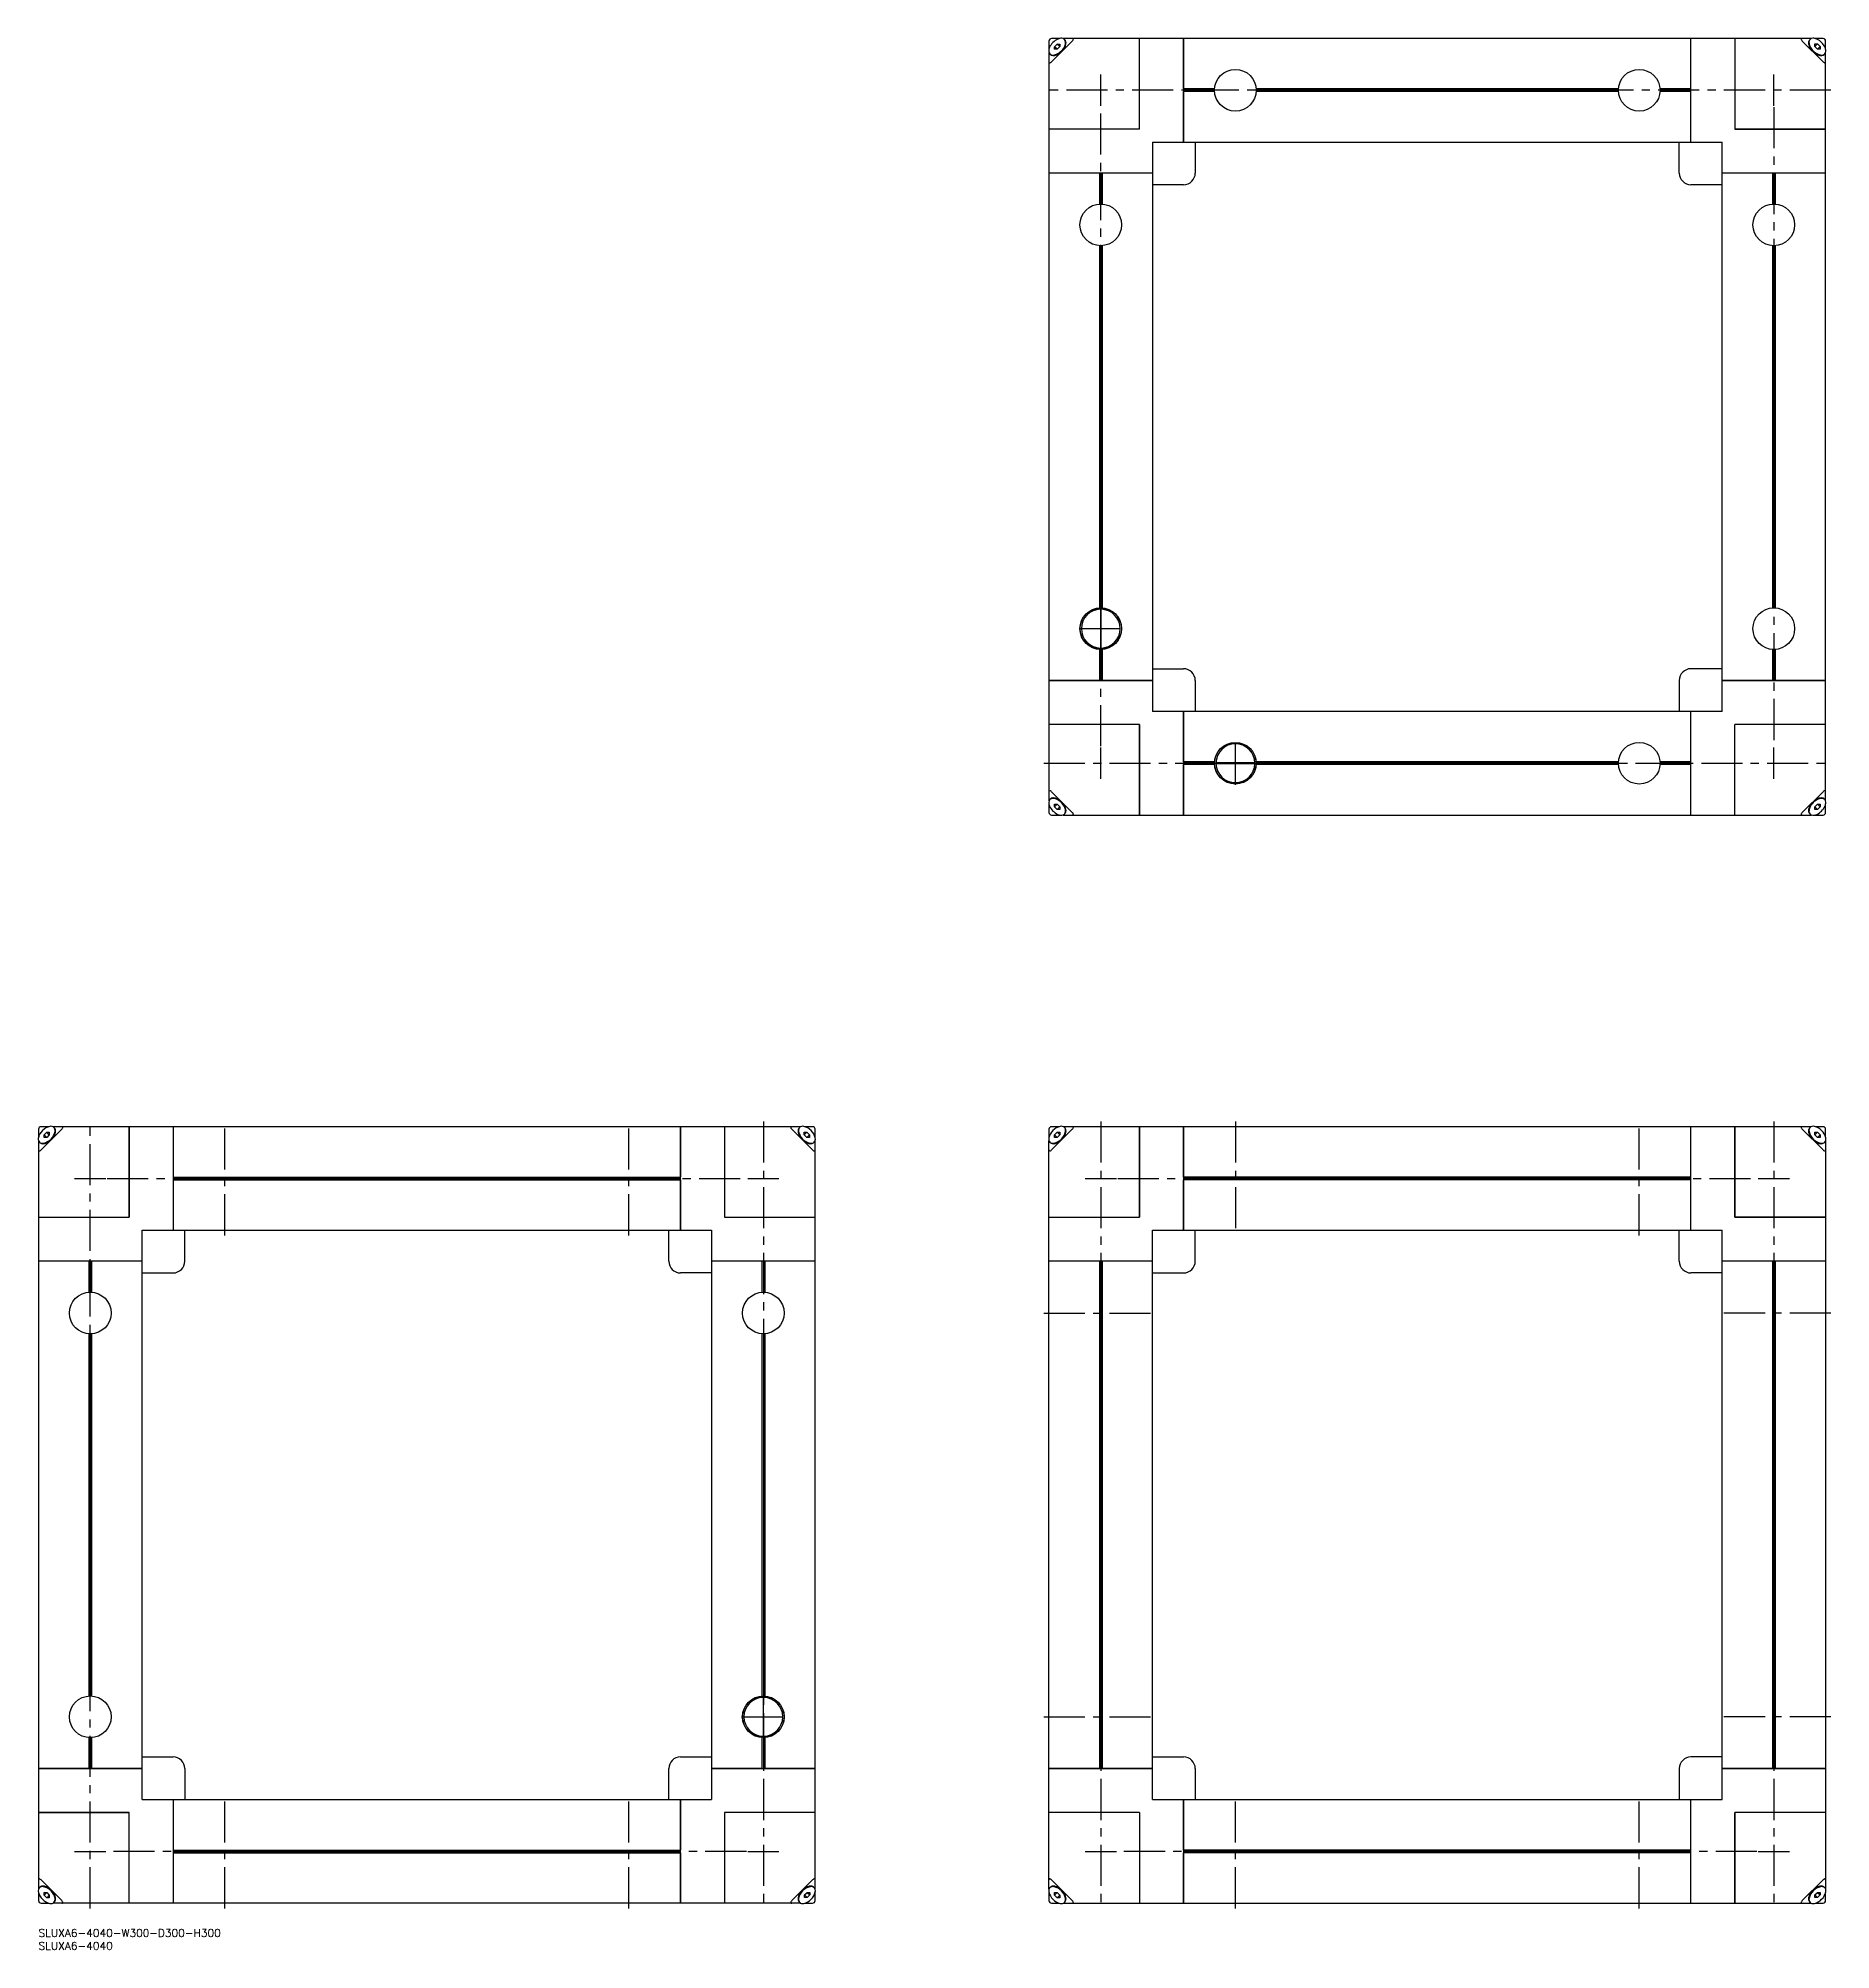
# Model space of a CAD drawing. Extents: x 0 to 692, y -8 to 731.
import ezdxf

# ---------------------------------------------------------------- set-up
doc = ezdxf.new("R2010")
doc.units = 0
doc.header["$LTSCALE"] = 0.5
doc.linetypes.add('CENTER', pattern=[50.8, 31.75, -6.35, 6.35, -6.35])
for name, color, linetype in [('MSM_CENTER', 1, 'CENTER'), ('MSM_CONTINUOUS', 7, 'CONTINUOUS'), ('MSM_PART_NUMBER', 7, 'CONTINUOUS')]:
    doc.layers.add(name, color=color, linetype=linetype)
doc.styles.get("Standard").update_dxf_attribs({"font": 'txt.shx', "height": 3, "bigfont": 'bigfont.shx'})

msp = doc.modelspace()

# ---------------------------------------------------------------- linework, layer by layer
at = {"layer": 'MSM_CENTER'}
for p, q in [((410.34, 704.38), (410.34, 716.45)), ((670.34, 704.38), (670.34, 716.45)), ((692.34, 710.41), (388.34, 710.41)), ((410.34, 456.96), (410.34, 703.86)), ((670.34, 703.86), (670.34, 456.96)), ((401.94, 502.41), (418.74, 502.41)), ((462.34, 442.01), (462.34, 458.81)), ((410.34, 444.38), (410.34, 456.45)), ((670.34, 444.38), (670.34, 456.45)), ((388.34, 450.41), (692.34, 450.41)), ((20, 8), (20, 312)), ((72, 268), (72, 312)), ((228, 268), (228, 312)), ((280, 312), (280, 8)), ((410.34, 312), (410.34, 8)), ((462.34, 312), (462.34, 268)), ((618.34, 268), (618.34, 312)), ((670.34, 312), (670.34, 8)), ((13.96, 290), (26.04, 290)), ((26.55, 290), (273.45, 290)), ((273.96, 290), (286.04, 290)), ((404.3, 290), (416.37, 290)), ((416.89, 290), (663.79, 290)), ((664.3, 290), (676.37, 290)), ((388.34, 238), (432.34, 238)), ((692.34, 238), (648.34, 238)), ((271.6, 82), (288.4, 82)), ((388.34, 82), (432.34, 82)), ((692.34, 82), (648.34, 82)), ((72, 8), (72, 52)), ((228, 8), (228, 52)), ((462.34, 8), (462.34, 52)), ((618.34, 8), (618.34, 52)), ((13.96, 30), (26.04, 30)), ((273.45, 30), (26.55, 30)), ((273.96, 30), (286.04, 30)), ((404.3, 30), (416.37, 30)), ((663.79, 30), (416.89, 30)), ((664.3, 30), (676.37, 30))]:
    msp.add_line(p, q, dxfattribs=at)
at = {"layer": 'MSM_CONTINUOUS'}
for p, q in [((390.34, 729.41), (390.34, 726.35)), ((390.34, 724.96), (390.34, 435.89)), ((394.4, 730.41), (391.34, 730.41)), ((391.34, 721.41), (399.34, 729.41)), ((392.24, 724.03), (393.55, 724.21)), ((392.48, 727.25), (393.5, 728.27)), ((393.49, 726.24), (392.48, 727.25)), ((392.48, 726.23), (392.48, 727.25)), ((393.49, 726.24), (392.48, 726.23)), ((394.51, 727.26), (393.49, 726.24)), ((394.51, 727.26), (393.5, 728.27)), ((393.5, 728.27), (394.52, 728.27)), ((394.52, 728.27), (394.51, 727.26)), ((684.86, 730.41), (395.81, 730.41)), ((396.54, 727.19), (396.73, 728.55)), ((425.34, 695.41), (425.34, 730.41)), ((425.34, 695.41), (425.34, 730.41)), ((442.34, 730.41), (442.34, 690.41)), ((442.34, 710.93), (442.34, 730.41)), ((638.34, 690.41), (638.34, 730.41)), ((638.34, 710.93), (638.34, 730.41)), ((655.34, 730.41), (655.34, 695.41)), ((655.34, 730.41), (655.34, 695.41)), ((681.34, 729.41), (689.34, 721.41)), ((683.95, 728.51), (684.14, 727.17)), ((686.16, 727.29), (687.18, 728.31)), ((686.16, 727.28), (686.16, 728.31)), ((686.16, 728.31), (687.18, 728.31)), ((687.17, 726.26), (686.16, 727.28)), ((689.34, 730.41), (686.28, 730.41)), ((687.04, 724.25), (688.37, 724.04)), ((687.17, 726.27), (688.2, 727.28)), ((688.19, 726.26), (687.17, 726.26)), ((687.18, 728.31), (688.2, 727.28)), ((688.2, 727.28), (688.19, 726.26)), ((690.34, 726.36), (690.34, 729.41)), ((690.34, 435.89), (690.34, 724.94)), ((454.3, 710.93), (442.34, 710.93)), ((454.29, 710.41), (442.34, 710.41)), ((442.34, 690.41), (442.34, 709.89)), ((454.3, 709.89), (442.34, 709.89)), ((610.3, 710.93), (470.37, 710.93)), ((610.3, 709.89), (470.37, 709.89)), ((610.29, 710.41), (470.39, 710.41)), ((638.34, 710.93), (626.37, 710.93)), ((638.34, 709.89), (626.37, 709.89)), ((638.34, 710.41), (626.39, 710.41)), ((638.34, 690.41), (638.34, 709.89)), ((425.34, 695.41), (390.34, 695.41)), ((425.34, 695.41), (390.34, 695.41)), ((655.34, 695.41), (690.34, 695.41)), ((690.34, 695.41), (655.34, 695.41)), ((430.34, 690.41), (650.34, 690.41)), ((430.34, 690.41), (430.34, 470.41)), ((446.84, 690.41), (446.84, 678.41)), ((633.84, 678.41), (633.84, 690.41)), ((650.34, 470.41), (650.34, 690.41)), ((409.82, 678.41), (390.34, 678.41)), ((430.34, 678.41), (390.34, 678.41)), ((409.82, 678.41), (409.82, 666.45)), ((410.34, 678.41), (410.34, 666.46)), ((430.34, 678.41), (410.86, 678.41)), ((410.86, 678.41), (410.86, 666.45)), ((442.34, 673.91), (430.34, 673.91)), ((650.34, 673.91), (638.34, 673.91)), ((669.82, 678.41), (650.34, 678.41)), ((690.34, 678.41), (650.34, 678.41)), ((669.82, 678.41), (669.82, 666.45)), ((670.34, 678.41), (670.34, 666.46)), ((690.34, 678.41), (670.86, 678.41)), ((670.86, 678.41), (670.86, 666.45)), ((409.82, 650.38), (409.82, 510.45)), ((410.34, 650.36), (410.34, 510.46)), ((410.86, 650.38), (410.86, 510.45)), ((669.82, 650.38), (669.82, 510.45)), ((670.34, 650.36), (670.34, 510.46)), ((670.86, 650.38), (670.86, 510.45)), ((410.24, 510.11), (410.24, 494.71)), ((410.44, 494.71), (410.44, 510.11)), ((409.82, 494.38), (409.82, 482.41)), ((410.34, 494.36), (410.34, 482.41)), ((410.86, 494.38), (410.86, 482.41)), ((669.82, 494.38), (669.82, 482.41)), ((670.34, 494.36), (670.34, 482.41)), ((670.86, 494.38), (670.86, 482.41)), ((390.34, 482.41), (430.34, 482.41)), ((409.82, 482.41), (390.34, 482.41)), ((430.34, 482.41), (410.86, 482.41)), ((430.34, 486.91), (442.34, 486.91)), ((446.84, 482.41), (446.84, 470.41)), ((633.84, 482.41), (633.84, 470.41)), ((650.34, 486.91), (638.34, 486.91)), ((650.34, 482.41), (690.34, 482.41)), ((669.82, 482.41), (650.34, 482.41)), ((690.34, 482.41), (670.86, 482.41)), ((425.34, 465.41), (390.34, 465.41)), ((425.34, 465.41), (390.34, 465.41)), ((425.34, 465.41), (425.34, 430.41)), ((425.34, 430.41), (425.34, 465.41)), ((650.34, 470.41), (430.34, 470.41)), ((442.34, 470.41), (442.34, 430.41)), ((442.34, 450.93), (442.34, 470.41)), ((638.34, 450.93), (638.34, 470.41)), ((638.34, 430.41), (638.34, 470.41)), ((655.34, 430.41), (655.34, 465.41)), ((690.34, 465.41), (655.34, 465.41)), ((655.34, 430.41), (655.34, 465.41)), ((690.34, 465.41), (655.34, 465.41)), ((454.3, 450.93), (442.34, 450.93)), ((470.04, 450.51), (454.64, 450.51)), ((610.3, 450.93), (470.37, 450.93)), ((638.34, 450.93), (626.37, 450.93)), ((454.29, 450.41), (442.34, 450.41)), ((442.34, 430.41), (442.34, 449.89)), ((454.3, 449.89), (442.34, 449.89)), ((454.64, 450.31), (470.04, 450.31)), ((610.3, 449.89), (470.37, 449.89)), ((610.29, 450.41), (470.39, 450.41)), ((638.34, 449.89), (626.37, 449.89)), ((638.34, 450.41), (626.39, 450.41)), ((638.34, 430.41), (638.34, 449.89)), ((399.34, 431.41), (391.34, 439.41)), ((393.55, 436.62), (392.24, 436.8)), ((689.34, 439.41), (681.34, 431.41)), ((688.37, 436.79), (687.04, 436.58)), ((390.34, 434.47), (390.34, 431.41)), ((391.34, 430.41), (394.4, 430.41)), ((393.49, 434.59), (392.48, 433.58)), ((392.48, 433.58), (392.48, 434.59)), ((392.48, 434.59), (393.49, 434.59)), ((393.5, 432.56), (392.48, 433.58)), ((393.49, 434.59), (394.51, 433.57)), ((394.51, 433.57), (393.5, 432.56)), ((394.52, 432.55), (393.5, 432.56)), ((394.51, 433.57), (394.52, 432.55)), ((395.81, 430.41), (684.86, 430.41)), ((396.73, 432.28), (396.54, 433.64)), ((684.14, 433.65), (683.95, 432.31)), ((686.16, 433.54), (687.17, 434.57)), ((686.16, 432.52), (686.16, 433.54)), ((686.16, 433.53), (687.18, 432.52)), ((687.18, 432.52), (686.16, 432.52)), ((686.28, 430.41), (689.34, 430.41)), ((687.17, 434.57), (688.19, 434.57)), ((687.17, 434.56), (688.2, 433.54)), ((688.2, 433.54), (687.18, 432.52)), ((688.19, 434.57), (688.2, 433.54)), ((690.34, 431.41), (690.34, 434.47)), ((0, 309), (0, 305.92)), ((0, 304.58), (0, 15.41)), ((3.95, 310), (1, 310)), ((1, 301), (9, 309)), ((1.96, 303.63), (3.29, 303.84)), ((2.14, 306.87), (3.16, 307.9)), ((3.17, 305.85), (2.14, 306.87)), ((2.14, 305.85), (2.14, 306.87)), ((3.16, 305.85), (2.14, 305.85)), ((4.18, 306.88), (3.16, 307.9)), ((3.16, 307.9), (4.18, 307.9)), ((4.18, 306.87), (3.16, 305.85)), ((4.18, 307.9), (4.18, 306.87)), ((294.45, 310), (5.56, 310)), ((6.19, 306.76), (6.39, 308.1)), ((35, 310), (35, 275)), ((35, 275), (35, 310)), ((52, 310), (52, 290.52)), ((52, 310), (52, 270)), ((248, 270), (248, 310)), ((248, 310), (248, 290.52)), ((265, 310), (265, 275)), ((265, 310), (265, 275)), ((291, 309), (299, 301)), ((293.61, 308.1), (293.81, 306.76)), ((295.82, 306.88), (296.84, 307.9)), ((295.82, 306.87), (295.82, 307.9)), ((295.82, 307.9), (296.84, 307.9)), ((296.84, 305.85), (295.82, 306.87)), ((299, 310), (296.05, 310)), ((296.71, 303.84), (298.04, 303.63)), ((296.83, 305.85), (297.86, 306.87)), ((296.84, 307.9), (297.86, 306.87)), ((297.86, 305.85), (296.84, 305.85)), ((297.86, 306.87), (297.86, 305.85)), ((300, 305.92), (300, 309)), ((300, 15.42), (300, 304.59)), ((390.34, 309), (390.34, 305.92)), ((390.34, 15.45), (390.34, 304.58)), ((394.29, 310), (391.34, 310)), ((391.34, 301), (399.34, 309)), ((392.3, 303.63), (393.63, 303.84)), ((392.48, 306.87), (393.49, 307.9)), ((393.51, 305.85), (392.48, 306.87)), ((392.48, 305.85), (392.48, 306.87)), ((393.5, 305.85), (392.48, 305.85)), ((394.52, 306.88), (393.49, 307.9)), ((393.49, 307.9), (394.51, 307.9)), ((394.52, 306.87), (393.5, 305.85)), ((394.51, 307.9), (394.52, 306.87)), ((684.78, 310), (395.89, 310)), ((396.53, 306.76), (396.73, 308.1)), ((425.34, 310), (425.34, 275)), ((425.34, 275), (425.34, 310)), ((442.34, 310), (442.34, 270)), ((442.34, 290.52), (442.34, 310)), ((638.34, 290.52), (638.34, 310)), ((638.34, 270), (638.34, 310)), ((655.34, 275), (655.34, 310)), ((655.34, 310), (655.34, 275)), ((681.34, 309), (689.34, 301)), ((683.95, 308.1), (684.14, 306.76)), ((686.16, 306.88), (687.18, 307.9)), ((686.16, 306.87), (686.16, 307.9)), ((686.16, 307.9), (687.18, 307.9)), ((687.17, 305.85), (686.16, 306.87)), ((689.34, 310), (686.39, 310)), ((687.04, 303.84), (688.37, 303.63)), ((687.17, 305.85), (688.2, 306.87)), ((688.19, 305.85), (687.17, 305.85)), ((687.18, 307.9), (688.2, 306.87)), ((688.2, 306.87), (688.19, 305.85)), ((690.34, 305.92), (690.34, 309)), ((690.34, 304.55), (690.34, 15.42)), ((52, 290.52), (248, 290.52)), ((52, 290), (248, 290)), ((52, 289.48), (52, 270)), ((52, 289.48), (248, 289.48)), ((248, 289.48), (248, 270)), ((638.34, 290.52), (442.34, 290.52)), ((638.34, 290), (442.34, 290)), ((442.34, 270), (442.34, 289.48)), ((638.34, 289.48), (442.34, 289.48)), ((638.34, 270), (638.34, 289.48)), ((0, 275), (35, 275)), ((0, 275), (35, 275)), ((265, 275), (300, 275)), ((265, 275), (300, 275)), ((390.34, 275), (425.34, 275)), ((390.34, 275), (425.34, 275)), ((690.34, 275), (655.34, 275)), ((655.34, 275), (690.34, 275)), ((40, 270), (260, 270)), ((40, 50), (40, 270)), ((56.5, 258), (56.5, 270)), ((243.5, 258), (243.5, 270)), ((260, 270), (260, 50)), ((430.34, 50), (430.34, 270)), ((430.34, 270), (650.34, 270)), ((446.84, 258), (446.84, 270)), ((633.84, 258), (633.84, 270)), ((650.34, 50), (650.34, 270)), ((19.48, 258), (0, 258)), ((40, 258), (0, 258)), ((19.48, 258), (19.48, 246.03)), ((20, 258), (20, 246.05)), ((40, 258), (20.52, 258)), ((20.52, 258), (20.52, 246.03)), ((40, 253.5), (52, 253.5)), ((260, 253.5), (248, 253.5)), ((279.48, 258), (260, 258)), ((300, 258), (260, 258)), ((279.48, 258), (279.48, 246.03)), ((280, 258), (280, 246.05)), ((300, 258), (280.52, 258)), ((280.52, 258), (280.52, 246.03)), ((409.82, 258), (390.34, 258)), ((430.34, 258), (390.34, 258)), ((409.82, 258), (409.82, 62)), ((410.34, 258), (410.34, 62)), ((430.34, 258), (410.86, 258)), ((410.86, 258), (410.86, 62)), ((430.34, 253.5), (442.34, 253.5)), ((650.34, 253.5), (638.34, 253.5)), ((669.82, 258), (650.34, 258)), ((690.34, 258), (650.34, 258)), ((669.82, 258), (669.82, 62)), ((670.34, 258), (670.34, 62)), ((690.34, 258), (670.86, 258)), ((670.86, 258), (670.86, 62)), ((19.48, 229.97), (19.48, 90.03)), ((20, 229.95), (20, 90.05)), ((20.52, 229.97), (20.52, 90.03)), ((279.48, 229.97), (279.48, 90.03)), ((280, 229.95), (280, 90.05)), ((280.52, 229.97), (280.52, 90.03)), ((279.9, 89.7), (279.9, 74.3)), ((280.1, 74.3), (280.1, 89.7)), ((19.48, 73.97), (19.48, 62)), ((20, 73.95), (20, 62)), ((20.52, 73.97), (20.52, 62)), ((279.48, 73.97), (279.48, 62)), ((280, 73.95), (280, 62)), ((280.52, 73.97), (280.52, 62)), ((40, 66.5), (52, 66.5)), ((248, 66.5), (260, 66.5)), ((430.34, 66.5), (442.34, 66.5)), ((650.34, 66.5), (638.34, 66.5)), ((0, 62), (40, 62)), ((19.48, 62), (0, 62)), ((40, 62), (20.52, 62)), ((56.5, 62), (56.5, 50)), ((243.5, 50), (243.5, 62)), ((260, 62), (300, 62)), ((279.48, 62), (260, 62)), ((300, 62), (280.52, 62)), ((390.34, 62), (430.34, 62)), ((409.82, 62), (390.34, 62)), ((430.34, 62), (410.86, 62)), ((446.84, 62), (446.84, 50)), ((633.84, 62), (633.84, 50)), ((650.34, 62), (690.34, 62)), ((669.82, 62), (650.34, 62)), ((690.34, 62), (670.86, 62)), ((35, 45), (0, 45)), ((0, 45), (35, 45)), ((35, 10), (35, 45)), ((35, 10), (35, 45)), ((40, 50), (260, 50)), ((52, 50), (52, 30.52)), ((52, 50), (52, 10)), ((248, 10), (248, 50)), ((248, 50), (248, 30.52)), ((300, 45), (265, 45)), ((265, 45), (265, 10)), ((265, 45), (265, 10)), ((300, 45), (265, 45)), ((425.34, 45), (390.34, 45)), ((425.34, 45), (390.34, 45)), ((425.34, 45), (425.34, 10)), ((425.34, 45), (425.34, 10)), ((430.34, 50), (650.34, 50)), ((442.34, 50), (442.34, 10)), ((442.34, 30.52), (442.34, 50)), ((638.34, 30.52), (638.34, 50)), ((638.34, 10), (638.34, 50)), ((655.34, 10), (655.34, 45)), ((690.34, 45), (655.34, 45)), ((690.34, 45), (655.34, 45)), ((655.34, 45), (655.34, 10)), ((52, 30.52), (248, 30.52)), ((52, 30), (248, 30)), ((638.34, 30.52), (442.34, 30.52)), ((638.34, 30), (442.34, 30)), ((52, 29.48), (52, 10)), ((52, 29.48), (248, 29.48)), ((248, 29.48), (248, 10)), ((442.34, 10), (442.34, 29.48)), ((638.34, 29.48), (442.34, 29.48)), ((638.34, 10), (638.34, 29.48)), ((9, 11), (1, 19)), ((3.29, 16.16), (1.96, 16.37)), ((299, 19), (291, 11)), ((298.1, 16.38), (296.78, 16.2)), ((399.34, 11), (391.34, 19)), ((393.63, 16.16), (392.3, 16.37)), ((689.34, 19), (681.34, 11)), ((688.44, 16.39), (687.1, 16.19)), ((0, 14.08), (0, 11)), ((1, 10), (3.95, 10)), ((3.17, 14.15), (2.14, 13.13)), ((2.14, 13.13), (2.14, 14.15)), ((2.14, 14.15), (3.16, 14.15)), ((3.16, 12.1), (2.14, 13.13)), ((3.16, 14.15), (4.18, 13.13)), ((4.18, 13.12), (3.16, 12.1)), ((4.18, 12.1), (3.16, 12.1)), ((4.18, 13.13), (4.18, 12.1)), ((294.44, 10), (5.56, 10)), ((6.39, 11.9), (6.19, 13.24)), ((293.84, 13.31), (293.62, 11.96)), ((295.85, 13.16), (296.87, 14.18)), ((295.85, 13.17), (296.87, 12.14)), ((295.85, 12.14), (295.85, 13.16)), ((296.87, 12.14), (295.85, 12.14)), ((296.05, 10), (299, 10)), ((296.87, 14.18), (297.9, 14.18)), ((297.9, 13.16), (296.87, 12.14)), ((296.88, 14.18), (297.9, 13.16)), ((297.9, 14.18), (297.9, 13.16)), ((300, 11), (300, 14.08)), ((390.34, 14.08), (390.34, 11)), ((391.34, 10), (394.29, 10)), ((393.51, 14.15), (392.48, 13.13)), ((392.48, 13.13), (392.48, 14.15)), ((392.48, 14.15), (393.5, 14.15)), ((393.49, 12.1), (392.48, 13.13)), ((394.52, 13.12), (393.49, 12.1)), ((394.51, 12.1), (393.49, 12.1)), ((393.5, 14.15), (394.52, 13.13)), ((394.52, 13.13), (394.51, 12.1)), ((395.89, 10), (684.78, 10)), ((396.73, 11.9), (396.53, 13.24)), ((684.17, 13.29), (683.97, 11.96)), ((686.18, 13.16), (687.21, 14.18)), ((686.18, 12.14), (686.18, 13.16)), ((687.21, 12.14), (686.18, 12.14)), ((686.19, 13.17), (687.21, 12.14)), ((686.39, 10), (689.34, 10)), ((687.21, 14.18), (688.23, 14.18)), ((688.23, 13.16), (687.21, 12.14)), ((687.22, 14.18), (688.23, 13.16)), ((688.23, 14.18), (688.23, 13.16)), ((690.34, 11), (690.34, 14.08))]:
    msp.add_line(p, q, dxfattribs=at)
for centre, radius in [((462.34, 710.41), 8.05), ((618.34, 710.41), 8.05), ((410.34, 658.41), 8.05), ((670.34, 658.41), 8.05), ((410.34, 502.41), 8.05), ((410.34, 502.41), 8), ((670.34, 502.41), 8.05), ((462.34, 450.41), 8.05), ((462.34, 450.41), 8), ((618.34, 450.41), 8.05), ((20, 238), 8.05), ((280, 238), 8.05), ((20, 82), 8.05), ((280, 82), 8.05), ((280, 82), 8)]:
    msp.add_circle(centre, radius, dxfattribs=at)
for centre, radius, start, end in [((393.69, 725.54), 3.45, 154.77675, 181.53686), ((391.7, 725.46), 1.46, 180.167, 269.833), ((391.34, 729.41), 1, 90, 180), ((396.52, 724.23), 6.57, 115.07125, 154.92875), ((391.93, 725.39), 1.55, 228.18405, 265.50314), ((391.79, 727.44), 3.45, 268.46314, 295.22325), ((392.06, 726.18), 2.34, 263.95241, 276.63944), ((391.94, 727.31), 3.48, 276.35849, 285.75714), ((391.59, 728.38), 4.61, 286.31151, 293.08711), ((390.47, 730.28), 6.57, 295.07125, 334.92875), ((391.33, 728.97), 5.25, 293.19987, 300.12053), ((395.21, 727.06), 3.45, 88.46314, 115.22325), ((390.9, 729.71), 6.11, 300.08972, 306.34767), ((390.53, 730.22), 6.74, 306.33348, 315.13375), ((395.29, 729.05), 1.46, 0.167, 89.833), ((390.56, 730.21), 6.71, 315.0414, 326.74609), ((391.82, 729.4), 5.21, 326.57478, 340.48499), ((393.31, 728.96), 3.45, 334.77675, 1.53686), ((395.43, 728.87), 1.48, 11.02704, 46.56353), ((393.5, 728.8), 3.43, 340.57442, 358.15072), ((394.79, 728.72), 2.13, 359.12896, 11.77048), ((399.34, 729.76), 0.656, 65.23925, 90.59443), ((397.9, 730.87), 2.05, 314.59071, 329.62167), ((399.5, 730.13), 0.254, 357.87993, 61.45915), ((399.13, 730.15), 0.624, 329.5409, 357.08243), ((681.18, 730.13), 0.254, 118.54085, 182.12007), ((681.55, 730.15), 0.624, 182.91757, 210.4591), ((682.77, 730.87), 2.05, 210.37833, 225.40929), ((681.33, 729.76), 0.656, 89.40557, 114.76075), ((685.88, 728.72), 2.13, 168.22952, 180.87104), ((687.17, 728.8), 3.43, 181.84928, 199.42558), ((685.25, 728.87), 1.48, 133.43647, 168.97296), ((685.38, 729.05), 1.46, 90.167, 179.833), ((687.37, 728.96), 3.45, 178.46314, 205.22325), ((688.85, 729.4), 5.21, 199.51501, 213.42522), ((690.2, 730.28), 6.57, 205.07125, 244.92875), ((690.12, 730.21), 6.71, 213.25391, 224.9586), ((690.14, 730.22), 6.74, 224.86625, 233.66652), ((685.47, 727.06), 3.45, 64.77675, 91.53686), ((689.77, 729.71), 6.11, 233.65233, 239.91028), ((689.35, 728.97), 5.25, 239.87947, 246.80013), ((684.15, 724.23), 6.57, 25.07125, 64.92875), ((689.08, 728.38), 4.61, 246.91289, 253.68849), ((688.89, 727.44), 3.45, 244.77675, 271.53686), ((688.73, 727.31), 3.48, 254.24286, 263.64151), ((688.62, 726.18), 2.34, 263.36056, 276.04759), ((688.74, 725.39), 1.55, 274.49686, 311.81595), ((688.97, 725.46), 1.46, 270.167, 359.833), ((689.34, 729.41), 1, 0, 90), ((686.99, 725.54), 3.45, 358.46314, 25.22325), ((390.99, 721.4), 0.656, 179.41102, 204.7662), ((390.62, 721.25), 0.254, 208.5463, 272.12552), ((390.6, 721.62), 0.624, 272.92302, 300.46455), ((389.88, 722.85), 2.05, 300.38378, 315.41474), ((690.8, 722.85), 2.05, 224.58526, 239.61622), ((690.08, 721.62), 0.624, 239.53545, 267.07698), ((690.06, 721.25), 0.254, 267.87448, 331.4537), ((689.68, 721.4), 0.656, 335.2338, 0.58898), ((442.34, 678.41), 4.5, 270, 0), ((638.34, 678.41), 4.5, 180, 270), ((410.34, 502.41), 7.5, 90.76397, 269.23603), ((410.34, 502.41), 7.7, 89.25588, 90.74412), ((410.34, 502.41), 7.5, 270.76397, 89.23603), ((407.86, 495.6), 2.25, 171.26459, 172.70903), ((412.82, 495.6), 2.25, 7.29097, 8.698), ((410.34, 502.41), 7.7, 269.25588, 270.74412), ((442.34, 482.41), 4.5, 0, 90), ((638.34, 482.41), 4.5, 90, 180), ((462.34, 450.41), 7.5, 0.76397, 179.23603), ((462.34, 450.41), 7.7, 179.25588, 180.74412), ((455.52, 452.89), 2.25, 81.27181, 82.70903), ((462.34, 450.41), 7.7, 359.25588, 0.74412), ((462.34, 450.41), 7.5, 180.76397, 359.23603), ((455.52, 447.93), 2.25, 277.29097, 278.6961), ((391.7, 435.37), 1.46, 90.167, 179.833), ((390.99, 439.42), 0.656, 155.2338, 180.58898), ((390.62, 439.58), 0.254, 87.87448, 151.4537), ((390.6, 439.21), 0.624, 59.53545, 87.07698), ((391.93, 435.44), 1.55, 94.49686, 131.81595), ((389.88, 437.98), 2.05, 44.58526, 59.61622), ((391.79, 433.38), 3.45, 64.77675, 91.53686), ((392.06, 434.65), 2.34, 83.36056, 96.04759), ((391.94, 433.52), 3.48, 74.24286, 83.64151), ((391.59, 432.44), 4.61, 66.91289, 73.68849), ((390.47, 430.55), 6.57, 25.07125, 64.92875), ((391.33, 431.86), 5.25, 59.87947, 66.80013), ((390.9, 431.11), 6.11, 53.65233, 59.91028), ((390.53, 430.61), 6.74, 44.86625, 53.66652), ((690.2, 430.55), 6.57, 115.07125, 154.92875), ((690.14, 430.61), 6.74, 126.33348, 135.13375), ((689.77, 431.11), 6.11, 120.08972, 126.34767), ((689.35, 431.86), 5.25, 113.19987, 120.12053), ((689.08, 432.44), 4.61, 106.31151, 113.08711), ((688.89, 433.38), 3.45, 88.46314, 115.22325), ((688.73, 433.52), 3.48, 96.35849, 105.75714), ((688.62, 434.65), 2.34, 83.95241, 96.63944), ((688.74, 435.44), 1.55, 48.18405, 85.50314), ((688.97, 435.37), 1.46, 0.167, 89.833), ((690.8, 437.98), 2.05, 120.38378, 135.41474), ((690.08, 439.21), 0.624, 92.92302, 120.46455), ((690.06, 439.58), 0.254, 28.5463, 92.12552), ((689.68, 439.42), 0.656, 359.41102, 24.7662), ((393.69, 435.28), 3.45, 178.46314, 205.22325), ((391.34, 431.41), 1, 180, 270), ((396.52, 436.6), 6.57, 205.07125, 244.92875), ((395.21, 433.76), 3.45, 244.77675, 271.53686), ((395.29, 431.78), 1.46, 270.167, 359.833), ((390.56, 430.62), 6.71, 33.25391, 44.9586), ((391.82, 431.43), 5.21, 19.51501, 33.42522), ((393.31, 431.86), 3.45, 358.46314, 25.22325), ((395.43, 431.95), 1.48, 316.59285, 348.97296), ((393.5, 432.03), 3.43, 1.84928, 19.42558), ((394.79, 432.11), 2.13, 348.22952, 0.87104), ((397.9, 429.96), 2.05, 30.37833, 45.40929), ((399.34, 431.07), 0.656, 269.40557, 294.76075), ((399.5, 430.7), 0.254, 298.54085, 2.12007), ((399.13, 430.67), 0.624, 2.91757, 30.4591), ((681.55, 430.67), 0.624, 149.5409, 177.08243), ((681.18, 430.7), 0.254, 177.87993, 241.45915), ((682.77, 429.96), 2.05, 134.59071, 149.62167), ((681.33, 431.07), 0.656, 245.23925, 270.59443), ((687.17, 432.03), 3.43, 160.57442, 178.15072), ((685.88, 432.11), 2.13, 179.12896, 191.77048), ((685.25, 431.95), 1.48, 191.02704, 226.56353), ((687.37, 431.86), 3.45, 154.77675, 181.53686), ((685.38, 431.78), 1.46, 180.167, 269.833), ((688.85, 431.43), 5.21, 146.57478, 160.48499), ((690.12, 430.62), 6.71, 135.0414, 146.74609), ((685.47, 433.76), 3.45, 268.46314, 295.22325), ((684.15, 436.6), 6.57, 295.07125, 334.92875), ((689.34, 431.41), 1, 270, 0), ((686.99, 435.28), 3.45, 334.77675, 1.53686), ((2.32, 305.26), 2.42, 157.13082, 192.86165), ((5.81, 304.25), 6.04, 104.11988, 166.43583), ((1.34, 305.04), 1.42, 192.67479, 257.84981), ((1, 309), 1, 90, 180), ((1.59, 304.98), 1.55, 222.28115, 265.50314), ((1.56, 305.98), 2.38, 257.51454, 279.78412), ((1.72, 305.76), 2.34, 263.95241, 276.63944), ((0.69, 309.32), 5.83, 282.84023, 347.71548), ((1.6, 306.89), 3.48, 276.35849, 285.75714), ((1.25, 307.97), 4.61, 286.31151, 293.08711), ((0.99, 308.56), 5.25, 293.19987, 300.12053), ((0.57, 309.3), 6.11, 300.08972, 306.34767), ((0.19, 309.81), 6.74, 306.33348, 315.13375), ((4.76, 307.76), 2.39, 77.52875, 100.28658), ((0.22, 309.8), 6.71, 315.0414, 326.74609), ((4.98, 308.71), 1.42, 12.69391, 77.86893), ((1.49, 308.99), 5.21, 326.57478, 340.48499), ((5.09, 308.46), 1.48, 11.02704, 43.40715), ((4.03, 308.48), 2.39, 350.27313, 13.01547), ((3.16, 308.39), 3.43, 340.57442, 358.15072), ((4.46, 308.31), 2.13, 359.12896, 11.77048), ((9.01, 309.34), 0.656, 65.23925, 90.59443), ((7.56, 310.46), 2.05, 314.59071, 329.62167), ((9.16, 309.72), 0.254, 357.87993, 61.45915), ((8.79, 309.74), 0.624, 329.5409, 357.08243), ((290.84, 309.72), 0.254, 118.54085, 182.12007), ((291.21, 309.74), 0.624, 182.91757, 210.4591), ((292.44, 310.46), 2.05, 210.37833, 225.40929), ((290.99, 309.34), 0.656, 89.40557, 114.76075), ((295.54, 308.31), 2.13, 168.22952, 180.87104), ((296.84, 308.39), 3.43, 181.84928, 199.42558), ((294.91, 308.46), 1.48, 136.59285, 168.97296), ((295.97, 308.48), 2.39, 166.98453, 189.72687), ((299.31, 309.32), 5.83, 192.28452, 257.15977), ((298.51, 308.99), 5.21, 199.51501, 213.42522), ((295.02, 308.71), 1.42, 102.13107, 167.30609), ((299.78, 309.8), 6.71, 213.25391, 224.9586), ((295.24, 307.76), 2.39, 79.71342, 102.47125), ((299.81, 309.81), 6.74, 224.86625, 233.66652), ((294.19, 304.25), 6.04, 13.56417, 75.88012), ((299.43, 309.3), 6.11, 233.65233, 239.91028), ((299.01, 308.56), 5.25, 239.87947, 246.80013), ((298.75, 307.97), 4.61, 246.91289, 253.68849), ((298.4, 306.89), 3.48, 254.24286, 263.64151), ((298.28, 305.76), 2.34, 263.36056, 276.04759), ((298.44, 305.98), 2.38, 260.21588, 282.48546), ((298.41, 304.98), 1.55, 274.49686, 317.71885), ((298.66, 305.04), 1.42, 282.15019, 347.32521), ((299, 309), 1, 0, 90), ((297.68, 305.26), 2.42, 347.13835, 9.57811), ((392.66, 305.26), 2.42, 170.42189, 192.86165), ((396.14, 304.25), 6.04, 104.11988, 166.43583), ((391.68, 305.04), 1.42, 192.67479, 257.84981), ((391.34, 309), 1, 90, 180), ((391.93, 304.98), 1.55, 222.28115, 265.50314), ((391.9, 305.98), 2.38, 257.51454, 279.78412), ((392.06, 305.76), 2.34, 263.95241, 276.63944), ((391.03, 309.32), 5.83, 282.84023, 347.71548), ((391.94, 306.89), 3.48, 276.35849, 285.75714), ((391.59, 307.97), 4.61, 286.31151, 293.08711), ((391.33, 308.56), 5.25, 293.19987, 300.12053), ((390.9, 309.3), 6.11, 300.08972, 306.34767), ((390.53, 309.81), 6.74, 306.33348, 315.13375), ((395.1, 307.76), 2.39, 77.52875, 100.28658), ((390.56, 309.8), 6.71, 315.0414, 326.74609), ((395.32, 308.71), 1.42, 12.69391, 77.86893), ((391.82, 308.99), 5.21, 326.57478, 340.48499), ((395.43, 308.46), 1.48, 11.02704, 43.40715), ((394.37, 308.48), 2.39, 350.27313, 13.01547), ((393.5, 308.39), 3.43, 340.57442, 358.15072), ((394.79, 308.31), 2.13, 359.12896, 11.77048), ((399.34, 309.34), 0.656, 65.23925, 90.59443), ((397.9, 310.46), 2.05, 314.59071, 329.62167), ((399.5, 309.72), 0.254, 357.87993, 61.45915), ((399.13, 309.74), 0.624, 329.5409, 357.08243), ((681.18, 309.72), 0.254, 118.54085, 182.12007), ((681.55, 309.74), 0.624, 182.91757, 210.4591), ((682.77, 310.46), 2.05, 210.37833, 225.40929), ((681.33, 309.34), 0.656, 89.40557, 114.76075), ((685.88, 308.31), 2.13, 168.22952, 180.87104), ((687.17, 308.39), 3.43, 181.84928, 199.42558), ((685.25, 308.46), 1.48, 136.59285, 168.97296), ((686.31, 308.48), 2.39, 166.98453, 189.72687), ((688.85, 308.99), 5.21, 199.51501, 213.42522), ((689.65, 309.32), 5.83, 192.28452, 257.15977), ((685.36, 308.71), 1.42, 102.13107, 167.30609), ((690.12, 309.8), 6.71, 213.25391, 224.9586), ((685.58, 307.76), 2.39, 79.71342, 102.47125), ((690.14, 309.81), 6.74, 224.86625, 233.66652), ((684.53, 304.25), 6.04, 13.56417, 75.88012), ((689.77, 309.3), 6.11, 233.65233, 239.91028), ((689.35, 308.56), 5.25, 239.87947, 246.80013), ((689.08, 307.97), 4.61, 246.91289, 253.68849), ((688.73, 306.89), 3.48, 254.24286, 263.64151), ((688.62, 305.76), 2.34, 263.36056, 276.04759), ((688.78, 305.98), 2.38, 260.21588, 282.48546), ((688.74, 304.98), 1.55, 274.49686, 317.71885), ((689, 305.04), 1.42, 282.15019, 347.32521), ((689.34, 309), 1, 0, 90), ((688.02, 305.26), 2.42, 347.13835, 9.57811), ((0.65, 300.99), 0.656, 185.46528, 204.7662), ((0.28, 300.84), 0.254, 208.5463, 272.12552), ((0.26, 301.21), 0.624, 272.92302, 300.46455), ((-0.46, 302.43), 2.05, 300.38378, 315.41474), ((300.46, 302.43), 2.05, 224.58526, 239.61622), ((299.74, 301.21), 0.624, 239.53545, 267.07698), ((299.72, 300.84), 0.254, 267.87448, 331.4537), ((299.35, 300.99), 0.656, 335.2338, 354.53472), ((390.99, 300.99), 0.656, 179.41102, 204.7662), ((390.62, 300.84), 0.254, 208.5463, 272.12552), ((390.6, 301.21), 0.624, 272.92302, 300.46455), ((389.88, 302.43), 2.05, 300.38378, 315.41474), ((690.8, 302.43), 2.05, 224.58526, 239.61622), ((690.08, 301.21), 0.624, 239.53545, 267.07698), ((690.06, 300.84), 0.254, 267.87448, 331.4537), ((689.68, 300.99), 0.656, 335.2338, 0.58898), ((52, 258), 4.5, 270, 0), ((248, 258), 4.5, 180, 270), ((442.34, 258), 4.5, 270, 0), ((638.34, 258), 4.5, 180, 270), ((280, 82), 7.5, 90.76397, 269.23603), ((280, 82), 7.7, 89.25588, 90.74412), ((280, 82), 7.5, 270.76397, 89.23603), ((277.52, 75.19), 2.25, 171.27181, 172.70903), ((280, 82), 7.7, 269.25588, 270.74412), ((282.48, 75.19), 2.25, 7.29097, 8.6961), ((52, 62), 4.5, 0, 90), ((248, 62), 4.5, 90, 180), ((442.34, 62), 4.5, 0, 90), ((638.34, 62), 4.5, 90, 180), ((2.32, 14.74), 2.42, 167.13835, 189.57811), ((1.34, 14.96), 1.42, 102.15019, 167.32521), ((0.65, 19.01), 0.656, 155.2338, 174.53472), ((0.28, 19.16), 0.254, 87.87448, 151.4537), ((0.26, 18.79), 0.624, 59.53545, 87.07698), ((1.59, 15.02), 1.55, 94.49686, 137.71885), ((-0.46, 17.57), 2.05, 44.58526, 59.61622), ((1.56, 14.02), 2.38, 80.21588, 102.48546), ((1.72, 14.24), 2.34, 83.36056, 96.04759), ((1.6, 13.11), 3.48, 74.24286, 83.64151), ((0.69, 10.68), 5.83, 12.28452, 77.15977), ((1.25, 12.03), 4.61, 66.91289, 73.68849), ((0.99, 11.44), 5.25, 59.87947, 66.80013), ((0.57, 10.7), 6.11, 53.65233, 59.91028), ((0.19, 10.19), 6.74, 44.86625, 53.66652), ((0.22, 10.2), 6.71, 33.25391, 44.9586), ((299.31, 10.68), 5.83, 102.84023, 167.71548), ((299.31, 10.69), 5.83, 102.58863, 167.72825), ((299.78, 10.2), 6.71, 135.0414, 146.74609), ((299.78, 10.2), 6.71, 135.0414, 146.74609), ((299.81, 10.19), 6.74, 126.33348, 135.13375), ((299.81, 10.19), 6.74, 126.33348, 135.13375), ((299.43, 10.7), 6.11, 120.08972, 126.34767), ((299.43, 10.7), 6.11, 120.08972, 126.34767), ((299.01, 11.44), 5.25, 113.19987, 120.12053), ((299.01, 11.44), 5.25, 113.19987, 120.12053), ((298.75, 12.03), 4.61, 106.31151, 113.08711), ((298.75, 12.03), 4.61, 106.31151, 113.08711), ((298.4, 13.11), 3.48, 96.35849, 105.75714), ((298.4, 13.11), 3.48, 96.35849, 105.75714), ((298.28, 14.24), 2.34, 83.95241, 96.63944), ((298.28, 14.24), 2.34, 83.95241, 96.63944), ((298.44, 14.02), 2.38, 77.51454, 99.78412), ((298.44, 14.02), 2.38, 77.51454, 99.78412), ((298.41, 15.02), 1.55, 42.28115, 85.50314), ((298.41, 15.02), 1.55, 42.28115, 85.50314), ((298.66, 14.96), 1.42, 12.67479, 77.84981), ((298.66, 14.96), 1.42, 12.67479, 77.84981), ((300.46, 17.57), 2.05, 120.38378, 135.41474), ((300.46, 17.57), 2.05, 120.38378, 135.41474), ((299.74, 18.79), 0.624, 92.92302, 120.46455), ((299.74, 18.79), 0.624, 92.92302, 120.46455), ((299.72, 19.16), 0.254, 28.5463, 92.12552), ((299.72, 19.16), 0.254, 28.5463, 92.12552), ((299.35, 19.01), 0.656, 5.46528, 24.7662), ((299.35, 19.01), 0.656, 5.46528, 24.7662), ((297.68, 14.74), 2.42, 350.42189, 12.86165), ((297.68, 14.74), 2.42, 350.42189, 12.86165), ((392.66, 14.74), 2.42, 167.13835, 189.57811), ((391.68, 14.96), 1.42, 102.15019, 167.32521), ((390.99, 19.01), 0.656, 155.2338, 174.53472), ((390.62, 19.16), 0.254, 87.87448, 151.4537), ((390.6, 18.79), 0.624, 59.53545, 87.07698), ((391.93, 15.02), 1.55, 94.49686, 137.71885), ((389.88, 17.57), 2.05, 44.58526, 59.61622), ((391.9, 14.02), 2.38, 80.21588, 102.48546), ((392.06, 14.24), 2.34, 83.36056, 96.04759), ((391.03, 10.68), 5.83, 12.28452, 77.15977), ((391.94, 13.11), 3.48, 74.24286, 83.64151), ((391.59, 12.03), 4.61, 66.91289, 73.68849), ((391.33, 11.44), 5.25, 59.87947, 66.80013), ((390.9, 10.7), 6.11, 53.65233, 59.91028), ((390.53, 10.19), 6.74, 44.86625, 53.66652), ((390.56, 10.2), 6.71, 33.25391, 44.9586), ((689.65, 10.68), 5.83, 102.84023, 167.71548), ((690.12, 10.2), 6.71, 135.0414, 146.74609), ((690.14, 10.19), 6.74, 126.33348, 135.13375), ((689.77, 10.7), 6.11, 120.08972, 126.34767), ((689.35, 11.44), 5.25, 113.19987, 120.12053), ((689.08, 12.03), 4.61, 106.31151, 113.08711), ((688.73, 13.11), 3.48, 96.35849, 105.75714), ((688.62, 14.24), 2.34, 83.95241, 96.63944), ((688.78, 14.02), 2.38, 77.51454, 99.78412), ((688.74, 15.02), 1.55, 42.28115, 85.50314), ((689, 14.96), 1.42, 12.67479, 77.84981), ((690.8, 17.57), 2.05, 120.38378, 135.41474), ((690.08, 18.79), 0.624, 92.92302, 120.46455), ((690.06, 19.16), 0.254, 28.5463, 92.12552), ((689.68, 19.01), 0.656, 359.41102, 24.7662), ((688.02, 14.74), 2.42, 350.42189, 12.86165), ((5.81, 15.75), 6.04, 193.56417, 255.88012), ((1, 11), 1, 180, 270), ((4.76, 12.24), 2.39, 259.71342, 282.47125), ((4.98, 11.29), 1.42, 282.13107, 347.30609), ((1.49, 11.01), 5.21, 19.51501, 33.42522), ((5.09, 11.54), 1.48, 316.59285, 348.97296), ((4.03, 11.52), 2.39, 346.98453, 9.72687), ((3.16, 11.61), 3.43, 1.84928, 19.42558), ((4.46, 11.69), 2.13, 348.22952, 0.87104), ((7.56, 9.54), 2.05, 30.37833, 45.40929), ((9.01, 10.66), 0.656, 269.40557, 294.76075), ((9.16, 10.28), 0.254, 298.54085, 2.12007), ((8.79, 10.26), 0.624, 2.91757, 30.4591), ((291.21, 10.26), 0.624, 149.5409, 177.08243), ((291.21, 10.26), 0.624, 149.5409, 177.08243), ((290.84, 10.28), 0.254, 177.87993, 241.45915), ((290.84, 10.28), 0.254, 177.87993, 241.45915), ((292.44, 9.54), 2.05, 134.59071, 149.62167), ((292.44, 9.54), 2.05, 134.59071, 149.62167), ((290.99, 10.66), 0.656, 245.23925, 270.59443), ((290.99, 10.66), 0.656, 245.23925, 270.59443), ((296.84, 11.61), 3.43, 160.57442, 178.15072), ((296.84, 11.61), 3.43, 160.57442, 178.15072), ((295.54, 11.69), 2.13, 179.12896, 191.77048), ((295.54, 11.69), 2.13, 179.12896, 191.77048), ((294.93, 11.55), 1.5, 191.16044, 223.09545), ((295.97, 11.52), 2.39, 170.27313, 193.01547), ((295.97, 11.52), 2.39, 170.27313, 193.01547), ((298.51, 11.01), 5.21, 146.57478, 160.48499), ((298.51, 11.01), 5.21, 146.57478, 160.48499), ((295.02, 11.29), 1.42, 192.69391, 257.86893), ((295.02, 11.29), 1.42, 192.69391, 257.86893), ((295.24, 12.24), 2.39, 257.52875, 280.28658), ((295.24, 12.24), 2.39, 257.52875, 280.28658), ((294.19, 15.75), 6.04, 284.11988, 346.43583), ((294.19, 15.75), 6.04, 284.11988, 346.43583), ((299, 11), 1, 270, 0), ((299, 11), 1, 270, 0), ((396.14, 15.75), 6.04, 193.56417, 255.88012), ((391.34, 11), 1, 180, 270), ((395.1, 12.24), 2.39, 259.71342, 282.47125), ((395.32, 11.29), 1.42, 282.13107, 347.30609), ((391.82, 11.01), 5.21, 19.51501, 33.42522), ((395.43, 11.54), 1.48, 316.59285, 348.97296), ((394.37, 11.52), 2.39, 346.98453, 9.72687), ((393.5, 11.61), 3.43, 1.84928, 19.42558), ((394.79, 11.69), 2.13, 348.22952, 0.87104), ((397.9, 9.54), 2.05, 30.37833, 45.40929), ((399.34, 10.66), 0.656, 269.40557, 294.76075), ((399.5, 10.28), 0.254, 298.54085, 2.12007), ((399.13, 10.26), 0.624, 2.91757, 30.4591), ((681.55, 10.26), 0.624, 149.5409, 177.08243), ((681.18, 10.28), 0.254, 177.87993, 241.45915), ((682.77, 9.54), 2.05, 134.59071, 149.62167), ((681.33, 10.66), 0.656, 245.23925, 270.59443), ((687.17, 11.61), 3.43, 160.57442, 178.15072), ((685.88, 11.69), 2.13, 179.12896, 191.77048), ((685.25, 11.54), 1.48, 191.02704, 223.40715), ((686.31, 11.52), 2.39, 170.27313, 193.01547), ((688.85, 11.01), 5.21, 146.57478, 160.48499), ((685.36, 11.29), 1.42, 192.69391, 257.86893), ((685.58, 12.24), 2.39, 257.52875, 280.28658), ((684.53, 15.75), 6.04, 284.11988, 346.43583), ((689.34, 11), 1, 270, 0)]:
    msp.add_arc(centre, radius, start, end, dxfattribs=at)

# ---------------------------------------------------------------- texts
at = {"layer": 'MSM_PART_NUMBER'}
for s, p in [('SLUXA6-4040-W300-D300-H300', (0, -3)), ('SLUXA6-4040', (0, -8))]:
    msp.add_text(s, height=3, dxfattribs=at).set_placement(p)

doc.saveas('drawing.dxf')
